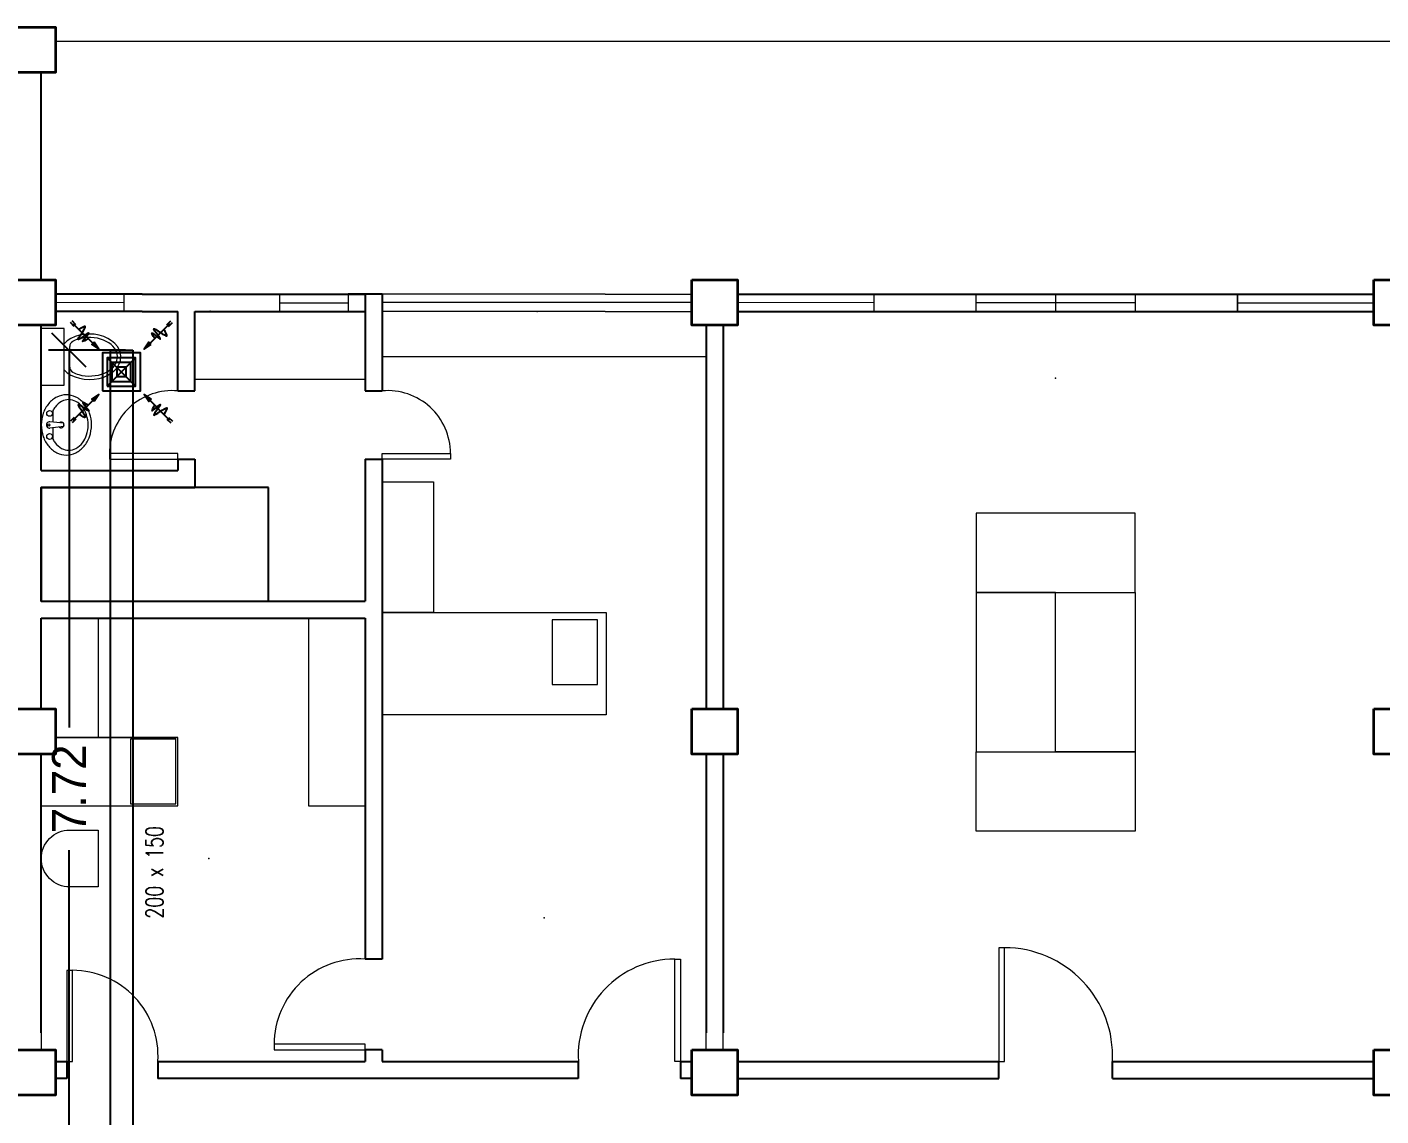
# Model space of a CAD drawing. Header units: inches. Extents: x 57 to 217, y -85 to 29.
# Drawn here: x 184.74 to 196.66, y 12.45 to 22.03 of the extents above; entities that cross this region are included whole.
import ezdxf

# ---------------------------------------------------------------- set-up
doc = ezdxf.new("R2010")
doc.units = ezdxf.units.IN
doc.header["$MEASUREMENT"] = 0
for name, color, linetype in [('AIR', 7, 'Continuous'), ('AIR-00', 8, 'Continuous'), ('AIR-03', 30, 'Continuous'), ('dimen', 7, 'Continuous'), ('ducting label', 7, 'Continuous'), ('exhaust', 7, 'Continuous')]:
    doc.layers.add(name, color=color, linetype=linetype)
doc.styles.add('Arch-Dim', font='simplex.shx', dxfattribs={"width": 0.75})
doc.dimstyles.new('Copy of dimension', dxfattribs={"dimtxt": 0.3, "dimasz": 0.3, "dimexe": 0.18, "dimexo": 0.0625, "dimgap": 0.09, "dimtad": 0, "dimzin": 0, "dimdsep": 46, "dimtxsty": 'Standard', "dimblk": 'OBLIQUE', "dimcen": 0.09, "dimclrd": 256, "dimclre": 256, "dimclrt": 256, "dimadec": 0, "dimazin": 0, "dimtfac": 1, "dimtofl": 0, "dimtmove": 0, "dimatfit": 3, "dimldrblk": 'OBLIQUE', "dimfxl": 1, "dimtolj": 1, "dimtzin": 0, "dimarcsym": 0})

# ---------------------------------------------------------------- blocks, each defined once
blk = doc.blocks.new('GRILL-C-IN')
at = {"layer": 'AIR-00', "ltscale": 3}
for p, q in [((-0.623, 0.601), (-0.674, 0.651)), ((-0.601, 0.623), (-0.651, 0.674)), ((-0.637, 0.637), (-0.3, 0.3)), ((0.637, 0.637), (0.3, 0.3)), ((0.601, 0.623), (0.651, 0.674)), ((0.623, 0.601), (0.674, 0.651)), ((-0.637, -0.637), (-0.3, -0.3)), ((0.637, -0.637), (0.3, -0.3)), ((-0.623, -0.601), (-0.674, -0.651)), ((-0.601, -0.623), (-0.651, -0.674)), ((0.601, -0.623), (0.651, -0.674)), ((0.623, -0.601), (0.674, -0.651))]:
    blk.add_line(p, q, dxfattribs=at)
at = {"layer": 'AIR-00', "color": 50}
for p, q in [((-0.188, 0.187), (0.187, -0.188)), ((0.187, 0.187), (-0.188, -0.188))]:
    blk.add_line(p, q, dxfattribs=at)
at = {"layer": 'AIR-00', "ltscale": 3}
for points in [[(-0.362, 0.393), (-0.393, 0.362), (-0.3, 0.3)], [(0.393, 0.362), (0.362, 0.393), (0.3, 0.3)], [(-0.362, -0.393), (-0.393, -0.362), (-0.3, -0.3)], [(0.393, -0.362), (0.362, -0.393), (0.3, -0.3)]]:
    blk.add_lwpolyline(points, close=True, dxfattribs=at)
at = {"layer": 'AIR-00', "color": 50}
for points in [[(-0.188, -0.188), (0.187, -0.188), (0.187, 0.187), (-0.188, 0.187)], [(-0.125, -0.125), (0.125, -0.125), (0.125, 0.125), (-0.125, 0.125)], [(-0.062, -0.062), (0.062, -0.062), (0.062, 0.062), (-0.062, 0.062)]]:
    blk.add_lwpolyline(points, close=True, dxfattribs=at)
at = {"layer": 'AIR-00', "ltscale": 3}
for points in [[(-0.441, 0.441), (-0.512, 0.404), (-0.432, 0.514), (-0.568, 0.43), (-0.477, 0.6), (-0.561, 0.561)], [(0.441, 0.441), (0.404, 0.512), (0.514, 0.432), (0.43, 0.568), (0.6, 0.477), (0.561, 0.561)], [(-0.441, -0.441), (-0.512, -0.404), (-0.432, -0.514), (-0.568, -0.43), (-0.477, -0.6), (-0.561, -0.561)], [(0.441, -0.441), (0.404, -0.512), (0.514, -0.432), (0.43, -0.568), (0.6, -0.477), (0.561, -0.561)]]:
    blk.add_spline(points, degree=3, dxfattribs=at)
for points in [[(-0.3, 0.3), (-0.362, 0.393), (-0.393, 0.362)], [(0.3, 0.3), (0.393, 0.362), (0.362, 0.393)], [(-0.3, -0.3), (-0.362, -0.393), (-0.393, -0.362)], [(0.3, -0.3), (0.393, -0.362), (0.362, -0.393)]]:
    blk.add_solid(points, dxfattribs=at)
at = {"layer": 'AIR-03', "color": 6}
blk.add_lwpolyline([(-0.25, -0.25), (0.25, -0.25), (0.25, 0.25), (-0.25, 0.25)], close=True, dxfattribs=at)
blk = doc.blocks.new('_Oblique')
at = {"color": 0, "linetype": 'ByBlock', "lineweight": -2}
blk.add_line((-0.5, -0.5), (0.5, 0.5), dxfattribs=at)
blk = doc.blocks.new('*D63')
at = {"layer": 'Defpoints', "color": 0, "transparency": 16777216}
for p in [(185.114, 19.188), (185.675, 19.188), (185.675, 11.466)]:
    blk.add_point(p, dxfattribs=at)
at = {"layer": 'dimen', "lineweight": -2, "transparency": 16777216}
for p, q in [((185.612, 19.188), (184.934, 19.188)), ((185.114, 19.188), (185.114, 15.867)), ((185.114, 11.466), (185.114, 14.787)), ((185.612, 11.466), (184.934, 11.466))]:
    blk.add_line(p, q, dxfattribs=at)
at = {"layer": 'dimen', "lineweight": -2, "transparency": 16777216, "xscale": 0.3, "yscale": 0.3, "zscale": 0.3}
for p, rotation in [((185.114, 19.188), 90), ((185.114, 11.466), 270)]:
    blk.add_blockref('_Oblique', p, dxfattribs=dict(at, rotation=rotation))
at = {"layer": 'dimen', "transparency": 16777216, "insert": (185.114, 15.327), "char_height": 0.3, "attachment_point": 5, "rotation": 90}
blk.add_mtext('\\A1;7.72', dxfattribs=at)

msp = doc.modelspace()

# ---------------------------------------------------------------- linework, layer by layer
at = {"color": 8, "lineweight": 9}
for p, q in [((200.32, 21.904), (184.995, 21.904)), ((184.995, 19.679), (184.995, 19.679)), ((184.995, 19.679), (185.595, 19.679)), ((185.595, 19.679), (185.595, 19.529)), ((186.97, 19.529), (186.97, 19.679)), ((187.57, 19.679), (187.57, 19.529)), ((188.632, 19.679), (187.87, 19.679)), ((189.832, 19.679), (188.632, 19.679)), ((189.832, 19.679), (190.595, 19.679)), ((190.995, 19.679), (190.995, 19.679)), ((192.195, 19.679), (192.195, 19.529)), ((193.095, 19.529), (193.095, 19.679)), ((193.795, 19.679), (193.795, 19.529)), ((193.795, 19.679), (194.495, 19.679)), ((194.495, 19.679), (194.495, 19.529)), ((195.395, 19.679), (195.395, 19.529)), ((185.595, 19.604), (184.995, 19.606)), ((186.97, 19.604), (187.57, 19.604)), ((190.595, 19.606), (187.87, 19.606)), ((192.195, 19.604), (190.995, 19.606)), ((194.495, 19.604), (193.095, 19.604)), ((195.395, 19.604), (196.595, 19.604)), ((187.57, 19.529), (186.97, 19.529)), ((188.632, 19.529), (187.87, 19.529)), ((189.832, 19.529), (188.632, 19.529)), ((189.832, 19.529), (190.595, 19.529)), ((193.795, 19.529), (193.095, 19.529)), ((185.07, 19.379), (184.87, 19.379)), ((184.87, 19.379), (184.87, 18.879)), ((185.07, 18.879), (185.07, 19.379)), ((185.12, 19.039), (185.12, 19.22)), ((184.87, 18.879), (185.07, 18.879)), ((187.72, 18.929), (186.22, 18.929)), ((185.068, 18.544), (184.946, 18.557)), ((185.068, 18.515), (184.946, 18.501)), ((184.995, 15.779), (186.07, 15.779)), ((184.87, 13.179), (184.87, 13.031)), ((190.72, 13.031), (190.72, 13.179)), ((190.87, 13.031), (190.87, 13.179)), ((184.995, 12.929), (184.995, 12.929)), ((190.995, 12.929), (190.995, 12.929)), ((184.995, 12.779), (184.995, 12.779)), ((190.995, 12.779), (190.995, 12.779))]:
    msp.add_line(p, q, dxfattribs=at)
at = {"color": 8, "lineweight": 25}
for p, q in [((184.87, 19.806), (184.87, 21.63)), ((185.757, 19.679), (184.995, 19.679)), ((185.757, 19.679), (186.957, 19.679)), ((186.957, 19.679), (187.72, 19.679)), ((187.72, 19.679), (187.57, 19.679)), ((187.72, 19.679), (187.72, 18.829)), ((187.87, 19.679), (187.72, 19.679)), ((187.87, 19.679), (187.87, 18.829)), ((190.995, 19.679), (196.595, 19.679)), ((185.757, 19.529), (184.995, 19.529)), ((185.757, 19.529), (186.07, 19.529)), ((186.22, 19.529), (186.957, 19.529)), ((186.957, 19.529), (187.72, 19.529)), ((190.995, 19.529), (196.595, 19.529)), ((184.87, 18.129), (184.87, 19.406)), ((190.72, 19.406), (190.72, 16.031)), ((190.87, 19.406), (190.87, 16.031)), ((187.72, 18.829), (187.87, 18.829)), ((187.72, 18.229), (187.72, 16.979)), ((187.72, 18.229), (187.87, 18.229)), ((187.87, 18.229), (187.87, 13.829)), ((184.87, 16.979), (184.87, 17.979)), ((184.87, 16.979), (187.72, 16.979)), ((184.87, 16.031), (184.87, 16.829)), ((184.87, 16.829), (187.72, 16.829)), ((187.72, 16.829), (187.72, 13.829)), ((184.87, 13.179), (184.87, 15.631)), ((190.72, 15.631), (190.72, 13.179)), ((190.87, 15.631), (190.87, 13.179)), ((187.87, 13.829), (187.72, 13.829)), ((187.72, 13.029), (187.72, 12.929)), ((187.87, 13.029), (187.72, 13.029)), ((187.87, 13.029), (187.87, 12.929)), ((184.995, 12.929), (185.095, 12.929)), ((185.095, 12.929), (185.095, 12.779)), ((185.895, 12.929), (187.72, 12.929)), ((185.895, 12.929), (185.895, 12.779)), ((187.87, 12.929), (189.595, 12.929)), ((189.595, 12.929), (189.595, 12.779)), ((190.495, 12.929), (190.595, 12.929)), ((190.495, 12.929), (190.495, 12.779)), ((190.995, 12.929), (193.295, 12.929)), ((193.295, 12.779), (193.295, 12.929)), ((194.295, 12.929), (196.595, 12.929)), ((194.295, 12.779), (194.295, 12.929)), ((185.095, 12.779), (184.995, 12.779)), ((189.595, 12.779), (185.895, 12.779)), ((190.595, 12.779), (190.495, 12.779)), ((190.995, 12.779), (193.295, 12.779)), ((194.295, 12.779), (196.595, 12.779))]:
    msp.add_line(p, q, dxfattribs=at)
at = {"color": 8, "lineweight": 25, "ltscale": 0.4}
for p, q in [((186.07, 18.829), (186.07, 19.529)), ((186.22, 18.829), (186.22, 19.529)), ((186.07, 18.829), (186.22, 18.829)), ((186.07, 18.229), (186.22, 18.229)), ((186.07, 18.229), (186.07, 18.129)), ((186.22, 18.229), (186.22, 17.979)), ((184.87, 18.129), (186.07, 18.129)), ((184.87, 18.129), (186.07, 18.129)), ((184.87, 17.979), (186.22, 17.979))]:
    msp.add_line(p, q, dxfattribs=at)
at = {"color": 8, "lineweight": 9, "ltscale": 0.4}
for p, q in [((190.72, 19.129), (187.87, 19.129)), ((187.22, 16.829), (187.22, 15.179)), ((187.22, 15.179), (187.72, 15.179))]:
    msp.add_line(p, q, dxfattribs=at)
at = {"color": 8, "lineweight": 35}
for points in [[(184.595, 22.03), (184.995, 22.03), (184.995, 21.63), (184.595, 21.63)], [(184.595, 19.806), (184.995, 19.806), (184.995, 19.406), (184.595, 19.406)], [(190.595, 19.806), (190.995, 19.806), (190.995, 19.406), (190.595, 19.406)], [(196.595, 19.806), (196.995, 19.806), (196.995, 19.406), (196.595, 19.406)], [(184.595, 16.031), (184.995, 16.031), (184.995, 15.631), (184.595, 15.631)], [(190.595, 16.031), (190.995, 16.031), (190.995, 15.631), (190.595, 15.631)], [(196.595, 16.031), (196.995, 16.031), (196.995, 15.631), (196.595, 15.631)], [(184.595, 13.031), (184.995, 13.031), (184.995, 12.631), (184.595, 12.631)], [(190.595, 13.031), (190.995, 13.031), (190.995, 12.631), (190.595, 12.631)], [(196.595, 13.031), (196.995, 13.031), (196.995, 12.631), (196.595, 12.631)]]:
    msp.add_lwpolyline(points, close=True, dxfattribs=at)
at = {"color": 8, "lineweight": 9}
for points in [[(184.995, 19.679), (185.595, 19.679), (185.595, 19.529), (184.995, 19.529)], [(186.97, 19.679), (187.57, 19.679), (187.57, 19.529), (186.97, 19.529)], [(190.995, 19.679), (192.195, 19.679), (192.195, 19.529), (190.995, 19.529)], [(193.095, 19.679), (194.495, 19.679), (194.495, 19.529), (193.095, 19.529)], [(195.395, 19.679), (196.595, 19.679), (196.595, 19.529), (195.395, 19.529)], [(194.495, 17.054), (194.495, 17.754), (193.095, 17.754), (193.095, 17.054)], [(193.795, 17.054), (193.095, 17.054), (193.095, 15.654), (193.795, 15.654)], [(193.795, 17.054), (194.495, 17.054), (194.495, 15.654), (193.795, 15.654)], [(194.495, 15.654), (194.495, 14.954), (193.095, 14.954), (193.095, 15.654)]]:
    msp.add_lwpolyline(points, close=True, dxfattribs=at)
msp.add_lwpolyline([(185.091, 18.264, 0.11576), (185.173, 18.284, 0.104047), (185.247, 18.342, 0.090875), (185.294, 18.426, 0.083344), (185.312, 18.529, 0.083344), (185.294, 18.633, 0.090875), (185.247, 18.717, 0.104047), (185.173, 18.775, 0.11576), (185.091, 18.794, 0.11576), (185.008, 18.775, 0.104047), (184.935, 18.717, 0.090875), (184.887, 18.633, 0.083344), (184.87, 18.529, 0.083344), (184.887, 18.426, 0.090875), (184.935, 18.342, 0.104047), (185.008, 18.284, 0.11576)], format="xyb", close=True, dxfattribs=at)
for points in [[(185.112, 18.307, 0.124838), (185.174, 18.323, 0.105788), (185.232, 18.372, 0.086697), (185.268, 18.442, 0.076776), (185.282, 18.529, 0.076776), (185.268, 18.617, 0.086697), (185.232, 18.687, 0.105788), (185.174, 18.736, 0.124838), (185.112, 18.752, 0.124838), (185.049, 18.736, 0.105788), (184.992, 18.687, 0.040067), (184.972, 18.656), (184.972, 18.554, 0.040067)], [(184.972, 18.505), (184.972, 18.403, 0.040067), (184.992, 18.372, 0.105788), (185.049, 18.323, 0.124838), (185.112, 18.307, 0.124838)]]:
    msp.add_lwpolyline(points, format="xyb", dxfattribs=at)
at = {"color": 8, "lineweight": 13, "ltscale": 0.03}
for points in [[(186.07, 18.229), (186.07, 18.279), (185.47, 18.279), (185.47, 18.229)], [(187.87, 18.229), (187.87, 18.279), (188.47, 18.279), (188.47, 18.229)], [(190.495, 12.929), (190.445, 12.929), (190.445, 13.829), (190.495, 13.829)], [(185.095, 12.929), (185.145, 12.929), (185.145, 13.729), (185.095, 13.729)], [(187.72, 13.029), (187.72, 13.079), (186.92, 13.079), (186.92, 13.029)]]:
    msp.add_lwpolyline(points, close=True, dxfattribs=at)
at = {"color": 8, "lineweight": 9, "ltscale": 0.3}
for points in [[(187.87, 16.879), (187.87, 18.029), (188.32, 18.029), (188.32, 16.879)], [(189.84, 15.979), (187.87, 15.979), (187.87, 16.879), (189.84, 16.879)], [(189.365, 16.244), (189.765, 16.244), (189.765, 16.814), (189.365, 16.814)], [(186.055, 15.764), (185.655, 15.764), (185.655, 15.194), (186.055, 15.194)]]:
    msp.add_lwpolyline(points, close=True, dxfattribs=at)
at = {"color": 8, "lineweight": 25, "ltscale": 0.1}
msp.add_lwpolyline([(186.87, 17.979), (184.87, 17.979), (184.87, 16.979), (186.87, 16.979)], close=True, dxfattribs=at)
at = {"color": 8, "lineweight": 9}
for points in [[(184.87, 16.031), (184.87, 16.829), (185.37, 16.829), (185.37, 15.779), (184.995, 15.779)], [(184.87, 15.631), (184.87, 15.179), (186.07, 15.179), (186.07, 15.779), (184.995, 15.779)]]:
    msp.add_lwpolyline(points, dxfattribs=at)
at = {"color": 8, "lineweight": 9, "ltscale": 0.6}
msp.add_lwpolyline([(185.12, 14.964), (185.37, 14.964), (185.37, 14.464), (185.12, 14.464, -0.414214), (184.87, 14.714, -0.414214)], format="xyb", close=True, dxfattribs=at)
at = {"color": 8, "lineweight": 13}
msp.add_lwpolyline([(193.295, 12.929), (193.345, 12.929), (193.345, 13.929), (193.295, 13.929)], close=True, dxfattribs=at)
at = {"color": 8, "lineweight": 9}
for centre, radius in [((184.943, 18.631), 0.0255), ((184.936, 18.529), 0.0095), ((184.943, 18.428), 0.0255)]:
    msp.add_circle(centre, radius, dxfattribs=at)
for centre, radius, start, end in [((185.17, 19.22), 0.05, 118.0084, 180), ((185.17, 19.039), 0.05, 180, 241.8499), ((184.943, 18.529), 0.028, 83.7545, 276.2455), ((185.045, 18.529), 0.025, 36.3068, 131.2022), ((185.045, 18.529), 0.025, 228.7978, 323.6932), ((184.974, 18.529), 0.0948, 351.2026, 8.7974), ((185.045, 18.529), 0.025, 341.3793, 18.6207)]:
    msp.add_arc(centre, radius, start, end, dxfattribs=at)
at = {"color": 8, "lineweight": 13, "ltscale": 0.03}
for centre, radius, start, end in [((186.022, 18.279), 0.552, 85.0209, 180), ((187.918, 18.279), 0.552, 0, 94.9791), ((187.671, 13.079), 0.752, 86.3048, 180), ((190.445, 12.978), 0.851, 90, 183.2732), ((185.145, 12.978), 0.752, 356.3048, 90)]:
    msp.add_arc(centre, radius, start, end, dxfattribs=at)
at = {"color": 8, "lineweight": 13}
msp.add_arc((193.345, 12.978), 0.951, 357.0624, 90, dxfattribs=at)
at = {"color": 8, "lineweight": 9}
msp.add_ellipse((185.295, 19.129), major_axis=(-0.275, 0), ratio=0.727273, start_param=0.612555, end_param=5.670631, dxfattribs=at)
msp.add_open_spline([(185.146, 18.995), (185.163, 18.986), (185.181, 18.978), (185.272, 18.951), (185.359, 18.957), (185.491, 19.014), (185.532, 19.064), (185.546, 19.163), (185.52, 19.215), (185.408, 19.289), (185.325, 19.307), (185.211, 19.291), (185.176, 19.28), (185.146, 19.264)], degree=3, knots=[0.937253, 0.937253, 0.937253, 0.937253, 1.185372, 1.185372, 2.113864, 2.113864, 3.042356, 3.042356, 3.970847, 3.970847, 4.899339, 4.899339, 5.346062, 5.346062, 5.346062, 5.346062], dxfattribs=at)
at = {"color": 8, "lineweight": 25}
msp.add_point((186.357, 19.529), dxfattribs=at)
at = {"color": 8, "lineweight": 9}
msp.add_point((189.232, 19.529), dxfattribs=at)
at = {"color": 8, "lineweight": 9, "ltscale": 0.3}
for p in [(193.795, 18.94), (186.345, 14.714), (189.295, 14.193)]:
    msp.add_point(p, dxfattribs=at)
at = {"layer": 'exhaust'}
for p, q in [((185.475, 19.188), (185.475, 11.566)), ((185.475, 19.188), (185.675, 19.188)), ((185.675, 19.188), (185.675, 11.466))]:
    msp.add_line(p, q, dxfattribs=at)

# ---------------------------------------------------------------- block references
at = {"layer": 'AIR', "xscale": 0.6658363358532475, "yscale": 0.6658363358532475, "zscale": 0.6658363358532475}
msp.add_blockref('GRILL-C-IN', (185.575, 18.996), dxfattribs=at)

# ---------------------------------------------------------------- texts
at = {"layer": 'ducting label', "color": 240, "linetype": 'Continuous', "lineweight": 25, "true_color": 0xed1f24, "insert": (185.791, 14.185), "char_height": 0.15, "attachment_point": 1, "rotation": 90, "style": 'Arch-Dim'}
msp.add_mtext_dynamic_manual_height_columns('\\A1;200 x 150', width=1.19515, gutter_width=1.011, heights=[0], dxfattribs=at)

# ---------------------------------------------------------------- dimensions: what is measured, and where the dimension line sits
at = {"layer": 'dimen'}
dim = msp.add_linear_dim(base=(185.114, 19.188), p1=(185.675, 11.466), p2=(185.675, 19.188), angle=90, dimstyle='Copy of dimension', dxfattribs=at)
dim.commit()
dim.dimension.update_dxf_attribs({"geometry": '*D63', "text_midpoint": (185.114, 15.327)})

doc.saveas('drawing.dxf')
